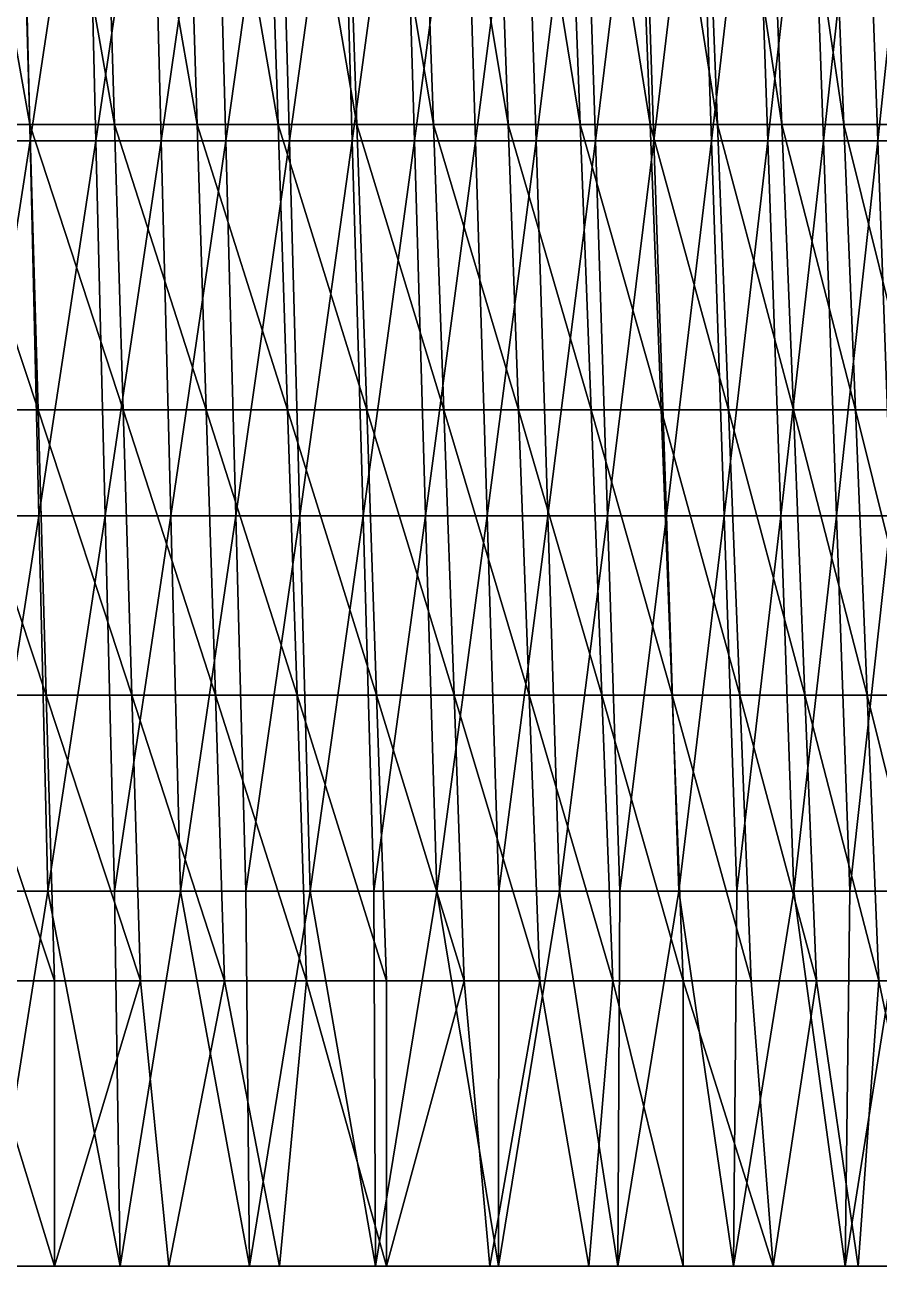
# Model space of a CAD drawing. Extents: x -53 to 3.8, y 0 to 88.2.
# Drawn here: x -14.61 to -8.04, y 0 to 9.55 of the extents above; entities that cross this region are included whole.
import ezdxf

# ---------------------------------------------------------------- set-up
doc = ezdxf.new("R2010")
doc.units = 0

msp = doc.modelspace()

# ---------------------------------------------------------------- linework, layer by layer
for points in [[(-15.3534, 13.1717, 28.9498), (-14.571, 8.78113, 29.4188), (-15.2349, 8.78113, 29.7713)], [(-14.6969, 13.1717, 28.6048), (-14.571, 8.78113, 29.4188), (-15.3534, 13.1717, 28.9498)], [(-13.9203, 8.78113, 29.0426), (-14.6969, 13.1717, 28.6048), (-14.0533, 13.1717, 28.2366)], [(-14.571, 8.78113, 29.4188), (-14.6969, 13.1717, 28.6048), (-13.9203, 8.78113, 29.0426)], [(-13.2834, 8.78113, 28.6433), (-14.0533, 13.1717, 28.2366), (-13.4231, 13.1717, 27.8457)], [(-13.9203, 8.78113, 29.0426), (-14.0533, 13.1717, 28.2366), (-13.2834, 8.78113, 28.6433)], [(-12.6613, 8.78113, 28.2214), (-13.4231, 13.1717, 27.8457), (-12.8072, 13.1717, 27.4326)], [(-13.2834, 8.78113, 28.6433), (-13.4231, 13.1717, 27.8457), (-12.6613, 8.78113, 28.2214)], [(-12.8072, 13.1717, 27.4326), (-12.0547, 8.78113, 27.7776), (-12.6613, 8.78113, 28.2214)], [(-12.2064, 13.1717, 26.998), (-12.0547, 8.78113, 27.7776), (-12.8072, 13.1717, 27.4326)], [(-12.2064, 13.1717, 26.998), (-11.4643, 8.78113, 27.3124), (-12.0547, 8.78113, 27.7776)], [(-11.6214, 13.1717, 26.5425), (-11.4643, 8.78113, 27.3124), (-12.2064, 13.1717, 26.998)], [(-10.891, 8.78113, 26.8265), (-11.6214, 13.1717, 26.5425), (-11.0529, 13.1717, 26.0666)], [(-11.4643, 8.78113, 27.3124), (-11.6214, 13.1717, 26.5425), (-10.891, 8.78113, 26.8265)], [(-10.3354, 8.78113, 26.3205), (-11.0529, 13.1717, 26.0666), (-10.5018, 13.1717, 25.5709)], [(-10.891, 8.78113, 26.8265), (-11.0529, 13.1717, 26.0666), (-10.3354, 8.78113, 26.3205)], [(-9.79845, 8.78113, 25.7949), (-10.5018, 13.1717, 25.5709), (-9.96864, 13.1717, 25.056)], [(-10.3354, 8.78113, 26.3205), (-10.5018, 13.1717, 25.5709), (-9.79845, 8.78113, 25.7949)], [(-9.96864, 13.1717, 25.056), (-9.28082, 8.78113, 25.2504), (-9.79845, 8.78113, 25.7949)], [(-9.45433, 13.1717, 24.5225), (-9.28082, 8.78113, 25.2504), (-9.96864, 13.1717, 25.056)], [(-9.45433, 13.1717, 24.5225), (-8.78331, 8.78113, 24.6875), (-9.28082, 8.78113, 25.2504)], [(-8.95959, 13.1717, 23.9708), (-8.78331, 8.78113, 24.6875), (-9.45433, 13.1717, 24.5225)], [(-8.95959, 13.1717, 23.9708), (-8.3067, 8.78113, 24.1069), (-8.78331, 8.78113, 24.6875)], [(-8.48517, 13.1717, 23.4017), (-8.3067, 8.78113, 24.1069), (-8.95959, 13.1717, 23.9708)], [(-7.85175, 8.78113, 23.5091), (-8.48517, 13.1717, 23.4017), (-8.03181, 13.1717, 22.8157)], [(-8.3067, 8.78113, 24.1069), (-8.48517, 13.1717, 23.4017), (-7.85175, 8.78113, 23.5091)], [(-14.6379, 11.5406, 33.3622), (-15.0819, 8.65545, 34.1291), (-14.5697, 8.65545, 33.909)], [(-14.6379, 11.5406, 33.3622), (-14.5697, 8.65545, 33.909), (-14.1339, 11.5406, 33.1333)], [(-14.1339, 11.5406, 33.1333), (-14.5697, 8.65545, 33.909), (-14.0625, 8.65545, 33.6775)], [(-14.0625, 8.65545, 33.6775), (-13.6352, 11.5406, 32.8933), (-14.1339, 11.5406, 33.1333)], [(-13.5607, 8.65545, 33.4348), (-13.6352, 11.5406, 32.8933), (-14.0625, 8.65545, 33.6775)], [(-13.5607, 8.65545, 33.4348), (-13.142, 11.5406, 32.6422), (-13.6352, 11.5406, 32.8933)], [(-13.0645, 8.65545, 33.1808), (-13.142, 11.5406, 32.6422), (-13.5607, 8.65545, 33.4348)], [(-13.142, 11.5406, 32.6422), (-13.0645, 8.65545, 33.1808), (-12.6545, 11.5406, 32.3802)], [(-12.6545, 11.5406, 32.3802), (-13.0645, 8.65545, 33.1808), (-12.5741, 8.65545, 32.9157)], [(-12.6545, 11.5406, 32.3802), (-12.5741, 8.65545, 32.9157), (-12.1731, 11.5406, 32.1072)], [(-12.1731, 11.5406, 32.1072), (-12.5741, 8.65545, 32.9157), (-12.0899, 8.65545, 32.6396)], [(-12.0899, 8.65545, 32.6396), (-11.6979, 11.5406, 31.8235), (-12.1731, 11.5406, 32.1072)], [(-11.612, 8.65545, 32.3526), (-11.6979, 11.5406, 31.8235), (-12.0899, 8.65545, 32.6396)], [(-11.612, 8.65545, 32.3526), (-11.2293, 11.5406, 31.5291), (-11.6979, 11.5406, 31.8235)], [(-11.1408, 8.65545, 32.0549), (-11.2293, 11.5406, 31.5291), (-11.612, 8.65545, 32.3526)], [(-11.2293, 11.5406, 31.5291), (-11.1408, 8.65545, 32.0549), (-10.7674, 11.5406, 31.2243)], [(-10.7674, 11.5406, 31.2243), (-11.1408, 8.65545, 32.0549), (-10.6764, 8.65545, 31.7466)], [(-10.7674, 11.5406, 31.2243), (-10.6764, 8.65545, 31.7466), (-10.3125, 11.5406, 30.9092)], [(-10.3125, 11.5406, 30.9092), (-10.6764, 8.65545, 31.7466), (-10.2191, 8.65545, 31.4279)], [(-10.2191, 8.65545, 31.4279), (-9.86475, 11.5406, 30.5841), (-10.3125, 11.5406, 30.9092)], [(-9.76902, 8.65545, 31.0991), (-9.86475, 11.5406, 30.5841), (-10.2191, 8.65545, 31.4279)], [(-9.76902, 8.65545, 31.0991), (-9.42436, 11.5406, 30.249), (-9.86475, 11.5406, 30.5841)], [(-9.32647, 8.65545, 30.7603), (-9.42436, 11.5406, 30.249), (-9.76902, 8.65545, 31.0991)], [(-9.32647, 8.65545, 30.7603), (-8.99157, 11.5406, 29.9043), (-9.42436, 11.5406, 30.249)], [(-8.89161, 8.65545, 30.4116), (-8.99157, 11.5406, 29.9043), (-9.32647, 8.65545, 30.7603)], [(-8.89161, 8.65545, 30.4116), (-8.56657, 11.5406, 29.5499), (-8.99157, 11.5406, 29.9043)], [(-8.46469, 8.65545, 30.0533), (-8.56657, 11.5406, 29.5499), (-8.89161, 8.65545, 30.4116)], [(-8.46469, 8.65545, 30.0533), (-8.14959, 11.5406, 29.1863), (-8.56657, 11.5406, 29.5499)], [(-8.04589, 8.65545, 29.6856), (-8.14959, 11.5406, 29.1863), (-8.46469, 8.65545, 30.0533)], [(-8.04589, 8.65545, 29.6856), (-7.74082, 11.5406, 28.8134), (-8.14959, 11.5406, 29.1863)], [(-7.63545, 8.65545, 29.3086), (-7.74082, 11.5406, 28.8134), (-8.04589, 8.65545, 29.6856)], [(-14.508, 6.58584, 29.8258), (-15.1757, 6.58584, 30.182), (-15.2349, 8.78113, 29.7713)], [(-14.571, 8.78113, 29.4188), (-14.508, 6.58584, 29.8258), (-15.2349, 8.78113, 29.7713)], [(-13.8538, 6.58584, 29.4456), (-14.508, 6.58584, 29.8258), (-14.571, 8.78113, 29.4188)], [(-13.9203, 8.78113, 29.0426), (-13.8538, 6.58584, 29.4456), (-14.571, 8.78113, 29.4188)], [(-13.2136, 6.58584, 29.0421), (-13.8538, 6.58584, 29.4456), (-13.9203, 8.78113, 29.0426)], [(-13.2834, 8.78113, 28.6433), (-13.2136, 6.58584, 29.0421), (-13.9203, 8.78113, 29.0426)], [(-12.5884, 6.58584, 28.6158), (-13.2136, 6.58584, 29.0421), (-13.2834, 8.78113, 28.6433)], [(-12.6613, 8.78113, 28.2214), (-12.5884, 6.58584, 28.6158), (-13.2834, 8.78113, 28.6433)], [(-11.9788, 6.58584, 28.1674), (-12.5884, 6.58584, 28.6158), (-12.6613, 8.78113, 28.2214)], [(-12.0547, 8.78113, 27.7776), (-11.9788, 6.58584, 28.1674), (-12.6613, 8.78113, 28.2214)], [(-11.3858, 6.58584, 27.6974), (-11.9788, 6.58584, 28.1674), (-12.0547, 8.78113, 27.7776)], [(-11.4643, 8.78113, 27.3124), (-11.3858, 6.58584, 27.6974), (-12.0547, 8.78113, 27.7776)], [(-10.81, 6.58584, 27.2065), (-11.3858, 6.58584, 27.6974), (-11.4643, 8.78113, 27.3124)], [(-10.891, 8.78113, 26.8265), (-10.81, 6.58584, 27.2065), (-11.4643, 8.78113, 27.3124)], [(-10.2523, 6.58584, 26.6953), (-10.81, 6.58584, 27.2065), (-10.891, 8.78113, 26.8265)], [(-10.3354, 8.78113, 26.3205), (-10.2523, 6.58584, 26.6953), (-10.891, 8.78113, 26.8265)], [(-9.71335, 6.58584, 26.1644), (-10.2523, 6.58584, 26.6953), (-10.3354, 8.78113, 26.3205)], [(-9.79845, 8.78113, 25.7949), (-9.71335, 6.58584, 26.1644), (-10.3354, 8.78113, 26.3205)], [(-9.19406, 6.58584, 25.6143), (-9.71335, 6.58584, 26.1644), (-9.79845, 8.78113, 25.7949)], [(-9.28082, 8.78113, 25.2504), (-9.19406, 6.58584, 25.6143), (-9.79845, 8.78113, 25.7949)], [(-8.69517, 6.58584, 25.0458), (-9.19406, 6.58584, 25.6143), (-9.28082, 8.78113, 25.2504)], [(-8.78331, 8.78113, 24.6875), (-8.69517, 6.58584, 25.0458), (-9.28082, 8.78113, 25.2504)], [(-8.21746, 6.58584, 24.4594), (-8.69517, 6.58584, 25.0458), (-8.78331, 8.78113, 24.6875)], [(-8.3067, 8.78113, 24.1069), (-8.21746, 6.58584, 24.4594), (-8.78331, 8.78113, 24.6875)], [(-7.76172, 6.58584, 23.8558), (-8.21746, 6.58584, 24.4594), (-8.3067, 8.78113, 24.1069)], [(-7.85175, 8.78113, 23.5091), (-7.76172, 6.58584, 23.8558), (-8.3067, 8.78113, 24.1069)], [(-15.0819, 8.65545, 34.1291), (-15.0169, 5.7703, 34.6785), (-14.5697, 8.65545, 33.909)], [(-14.5697, 8.65545, 33.909), (-15.0169, 5.7703, 34.6785), (-14.5015, 5.7703, 34.4559)], [(-14.5697, 8.65545, 33.909), (-14.5015, 5.7703, 34.4559), (-14.0625, 8.65545, 33.6775)], [(-14.0625, 8.65545, 33.6775), (-14.5015, 5.7703, 34.4559), (-13.9912, 5.7703, 34.2217)], [(-13.9912, 5.7703, 34.2217), (-13.5607, 8.65545, 33.4348), (-14.0625, 8.65545, 33.6775)], [(-13.4863, 5.7703, 33.9762), (-13.5607, 8.65545, 33.4348), (-13.9912, 5.7703, 34.2217)], [(-13.4863, 5.7703, 33.9762), (-13.0645, 8.65545, 33.1808), (-13.5607, 8.65545, 33.4348)], [(-12.987, 5.7703, 33.7193), (-13.0645, 8.65545, 33.1808), (-13.4863, 5.7703, 33.9762)], [(-13.0645, 8.65545, 33.1808), (-12.987, 5.7703, 33.7193), (-12.5741, 8.65545, 32.9157)], [(-12.5741, 8.65545, 32.9157), (-12.987, 5.7703, 33.7193), (-12.4938, 5.7703, 33.4512)], [(-12.5741, 8.65545, 32.9157), (-12.4938, 5.7703, 33.4512), (-12.0899, 8.65545, 32.6396)], [(-12.0899, 8.65545, 32.6396), (-12.4938, 5.7703, 33.4512), (-12.0067, 5.7703, 33.172)], [(-12.0067, 5.7703, 33.172), (-11.612, 8.65545, 32.3526), (-12.0899, 8.65545, 32.6396)], [(-11.5261, 5.7703, 32.8817), (-11.612, 8.65545, 32.3526), (-12.0067, 5.7703, 33.172)], [(-11.5261, 5.7703, 32.8817), (-11.1408, 8.65545, 32.0549), (-11.612, 8.65545, 32.3526)], [(-11.0522, 5.7703, 32.5806), (-11.1408, 8.65545, 32.0549), (-11.5261, 5.7703, 32.8817)], [(-11.1408, 8.65545, 32.0549), (-11.0522, 5.7703, 32.5806), (-10.6764, 8.65545, 31.7466)], [(-10.6764, 8.65545, 31.7466), (-11.0522, 5.7703, 32.5806), (-10.5854, 5.7703, 32.2689)], [(-10.6764, 8.65545, 31.7466), (-10.5854, 5.7703, 32.2689), (-10.2191, 8.65545, 31.4279)], [(-10.2191, 8.65545, 31.4279), (-10.5854, 5.7703, 32.2689), (-10.1256, 5.7703, 31.9466)], [(-10.1256, 5.7703, 31.9466), (-9.76902, 8.65545, 31.0991), (-10.2191, 8.65545, 31.4279)], [(-9.67329, 5.7703, 31.6141), (-9.76902, 8.65545, 31.0991), (-10.1256, 5.7703, 31.9466)], [(-9.67329, 5.7703, 31.6141), (-9.32647, 8.65545, 30.7603), (-9.76902, 8.65545, 31.0991)], [(-9.22856, 5.7703, 31.2715), (-9.32647, 8.65545, 30.7603), (-9.67329, 5.7703, 31.6141)], [(-9.22856, 5.7703, 31.2715), (-8.89161, 8.65545, 30.4116), (-9.32647, 8.65545, 30.7603)], [(-8.79166, 5.7703, 30.919), (-8.89161, 8.65545, 30.4116), (-9.22856, 5.7703, 31.2715)], [(-8.79166, 5.7703, 30.919), (-8.46469, 8.65545, 30.0533), (-8.89161, 8.65545, 30.4116)], [(-8.3628, 5.7703, 30.5567), (-8.46469, 8.65545, 30.0533), (-8.79166, 5.7703, 30.919)], [(-8.3628, 5.7703, 30.5567), (-8.04589, 8.65545, 29.6856), (-8.46469, 8.65545, 30.0533)], [(-7.9422, 5.7703, 30.185), (-8.04589, 8.65545, 29.6856), (-8.3628, 5.7703, 30.5567)], [(-7.9422, 5.7703, 30.185), (-7.63545, 8.65545, 29.3086), (-8.04589, 8.65545, 29.6856)], [(-15.1757, 6.58584, 30.182), (-14.4451, 4.39056, 30.2328), (-15.1164, 4.39056, 30.5928)], [(-14.508, 6.58584, 29.8258), (-14.4451, 4.39056, 30.2328), (-15.1757, 6.58584, 30.182)], [(-14.508, 6.58584, 29.8258), (-13.8538, 6.58584, 29.4456), (-13.7873, 4.39056, 29.8487)], [(-14.4451, 4.39056, 30.2328), (-14.508, 6.58584, 29.8258), (-13.7873, 4.39056, 29.8487)], [(-13.8538, 6.58584, 29.4456), (-13.1438, 4.39056, 29.4409), (-13.7873, 4.39056, 29.8487)], [(-13.2136, 6.58584, 29.0421), (-13.1438, 4.39056, 29.4409), (-13.8538, 6.58584, 29.4456)], [(-13.2136, 6.58584, 29.0421), (-12.5154, 4.39056, 29.0102), (-13.1438, 4.39056, 29.4409)], [(-12.5884, 6.58584, 28.6158), (-12.5154, 4.39056, 29.0102), (-13.2136, 6.58584, 29.0421)], [(-12.5884, 6.58584, 28.6158), (-11.903, 4.39056, 28.5571), (-12.5154, 4.39056, 29.0102)], [(-11.9788, 6.58584, 28.1674), (-11.903, 4.39056, 28.5571), (-12.5884, 6.58584, 28.6158)], [(-11.9788, 6.58584, 28.1674), (-11.3073, 4.39056, 28.0824), (-11.903, 4.39056, 28.5571)], [(-11.3858, 6.58584, 27.6974), (-11.3073, 4.39056, 28.0824), (-11.9788, 6.58584, 28.1674)], [(-11.3858, 6.58584, 27.6974), (-10.729, 4.39056, 27.5865), (-11.3073, 4.39056, 28.0824)], [(-10.81, 6.58584, 27.2065), (-10.729, 4.39056, 27.5865), (-11.3858, 6.58584, 27.6974)], [(-10.81, 6.58584, 27.2065), (-10.1691, 4.39056, 27.0701), (-10.729, 4.39056, 27.5865)], [(-10.2523, 6.58584, 26.6953), (-10.1691, 4.39056, 27.0701), (-10.81, 6.58584, 27.2065)], [(-10.2523, 6.58584, 26.6953), (-9.62826, 4.39056, 26.5338), (-10.1691, 4.39056, 27.0701)], [(-9.71335, 6.58584, 26.1644), (-9.62826, 4.39056, 26.5338), (-10.2523, 6.58584, 26.6953)], [(-9.71335, 6.58584, 26.1644), (-9.10731, 4.39056, 25.9783), (-9.62826, 4.39056, 26.5338)], [(-9.19406, 6.58584, 25.6143), (-9.10731, 4.39056, 25.9783), (-9.71335, 6.58584, 26.1644)], [(-9.19406, 6.58584, 25.6143), (-8.69517, 6.58584, 25.0458), (-8.60703, 4.39056, 25.4042)], [(-9.10731, 4.39056, 25.9783), (-9.19406, 6.58584, 25.6143), (-8.60703, 4.39056, 25.4042)], [(-8.69517, 6.58584, 25.0458), (-8.12823, 4.39056, 24.812), (-8.60703, 4.39056, 25.4042)], [(-8.21746, 6.58584, 24.4594), (-8.12823, 4.39056, 24.812), (-8.69517, 6.58584, 25.0458)], [(-8.21746, 6.58584, 24.4594), (-7.67169, 4.39056, 24.2024), (-8.12823, 4.39056, 24.812)], [(-7.76172, 6.58584, 23.8558), (-7.67169, 4.39056, 24.2024), (-8.21746, 6.58584, 24.4594)], [(-15.0169, 5.7703, 34.6785), (-14.952, 2.88515, 35.2278), (-14.5015, 5.7703, 34.4559)], [(-14.5015, 5.7703, 34.4559), (-14.952, 2.88515, 35.2278), (-14.4333, 2.88515, 35.0027)], [(-14.5015, 5.7703, 34.4559), (-14.4333, 2.88515, 35.0027), (-13.9912, 5.7703, 34.2217)], [(-13.9912, 5.7703, 34.2217), (-14.4333, 2.88515, 35.0027), (-13.9198, 2.88515, 34.7659)], [(-13.9198, 2.88515, 34.7659), (-13.4863, 5.7703, 33.9762), (-13.9912, 5.7703, 34.2217)], [(-13.4118, 2.88515, 34.5176), (-13.4863, 5.7703, 33.9762), (-13.9198, 2.88515, 34.7659)], [(-13.4118, 2.88515, 34.5176), (-12.987, 5.7703, 33.7193), (-13.4863, 5.7703, 33.9762)], [(-12.9096, 2.88515, 34.2578), (-12.987, 5.7703, 33.7193), (-13.4118, 2.88515, 34.5176)], [(-12.987, 5.7703, 33.7193), (-12.9096, 2.88515, 34.2578), (-12.4938, 5.7703, 33.4512)], [(-12.4938, 5.7703, 33.4512), (-12.9096, 2.88515, 34.2578), (-12.4134, 2.88515, 33.9867)], [(-12.4938, 5.7703, 33.4512), (-12.4134, 2.88515, 33.9867), (-12.0067, 5.7703, 33.172)], [(-12.0067, 5.7703, 33.172), (-12.4134, 2.88515, 33.9867), (-11.9235, 2.88515, 33.7043)], [(-11.9235, 2.88515, 33.7043), (-11.5261, 5.7703, 32.8817), (-12.0067, 5.7703, 33.172)], [(-11.4402, 2.88515, 33.4108), (-11.5261, 5.7703, 32.8817), (-11.9235, 2.88515, 33.7043)], [(-11.4402, 2.88515, 33.4108), (-11.0522, 5.7703, 32.5806), (-11.5261, 5.7703, 32.8817)], [(-10.9637, 2.88515, 33.1064), (-11.0522, 5.7703, 32.5806), (-11.4402, 2.88515, 33.4108)], [(-11.0522, 5.7703, 32.5806), (-10.9637, 2.88515, 33.1064), (-10.5854, 5.7703, 32.2689)], [(-10.5854, 5.7703, 32.2689), (-10.9637, 2.88515, 33.1064), (-10.4943, 2.88515, 32.7911)], [(-10.5854, 5.7703, 32.2689), (-10.4943, 2.88515, 32.7911), (-10.1256, 5.7703, 31.9466)], [(-10.1256, 5.7703, 31.9466), (-10.4943, 2.88515, 32.7911), (-10.0322, 2.88515, 32.4653)], [(-10.0322, 2.88515, 32.4653), (-9.67329, 5.7703, 31.6141), (-10.1256, 5.7703, 31.9466)], [(-9.57756, 2.88515, 32.1291), (-9.67329, 5.7703, 31.6141), (-10.0322, 2.88515, 32.4653)], [(-9.57756, 2.88515, 32.1291), (-9.22856, 5.7703, 31.2715), (-9.67329, 5.7703, 31.6141)], [(-9.13066, 2.88515, 31.7828), (-9.22856, 5.7703, 31.2715), (-9.57756, 2.88515, 32.1291)], [(-9.13066, 2.88515, 31.7828), (-8.79166, 5.7703, 30.919), (-9.22856, 5.7703, 31.2715)], [(-8.69171, 2.88515, 31.4264), (-8.79166, 5.7703, 30.919), (-9.13066, 2.88515, 31.7828)], [(-8.69171, 2.88515, 31.4264), (-8.3628, 5.7703, 30.5567), (-8.79166, 5.7703, 30.919)], [(-8.26091, 2.88515, 31.0601), (-8.3628, 5.7703, 30.5567), (-8.69171, 2.88515, 31.4264)], [(-8.26091, 2.88515, 31.0601), (-7.9422, 5.7703, 30.185), (-8.3628, 5.7703, 30.5567)], [(-7.9422, 5.7703, 30.185), (-8.26091, 2.88515, 31.0601), (-7.8385, 2.88515, 30.6843)], [(-15.1164, 4.39056, 30.5928), (-14.3821, 2.19528, 30.6398), (-15.0572, 2.19528, 31.0035)], [(-14.4451, 4.39056, 30.2328), (-14.3821, 2.19528, 30.6398), (-15.1164, 4.39056, 30.5928)], [(-13.7208, 2.19528, 30.2517), (-14.3821, 2.19528, 30.6398), (-14.4451, 4.39056, 30.2328)], [(-13.7208, 2.19528, 30.2517), (-14.4451, 4.39056, 30.2328), (-13.7873, 4.39056, 29.8487)], [(-13.7873, 4.39056, 29.8487), (-13.074, 2.19528, 29.8397), (-13.7208, 2.19528, 30.2517)], [(-13.1438, 4.39056, 29.4409), (-13.074, 2.19528, 29.8397), (-13.7873, 4.39056, 29.8487)], [(-13.1438, 4.39056, 29.4409), (-12.4425, 2.19528, 29.4046), (-13.074, 2.19528, 29.8397)], [(-12.5154, 4.39056, 29.0102), (-12.4425, 2.19528, 29.4046), (-13.1438, 4.39056, 29.4409)], [(-12.5154, 4.39056, 29.0102), (-11.8271, 2.19528, 28.9469), (-12.4425, 2.19528, 29.4046)], [(-11.903, 4.39056, 28.5571), (-11.8271, 2.19528, 28.9469), (-12.5154, 4.39056, 29.0102)], [(-11.903, 4.39056, 28.5571), (-11.2287, 2.19528, 28.4673), (-11.8271, 2.19528, 28.9469)], [(-11.3073, 4.39056, 28.0824), (-11.2287, 2.19528, 28.4673), (-11.903, 4.39056, 28.5571)], [(-11.3073, 4.39056, 28.0824), (-10.6481, 2.19528, 27.9664), (-11.2287, 2.19528, 28.4673)], [(-10.729, 4.39056, 27.5865), (-10.6481, 2.19528, 27.9664), (-11.3073, 4.39056, 28.0824)], [(-10.729, 4.39056, 27.5865), (-10.0859, 2.19528, 27.4449), (-10.6481, 2.19528, 27.9664)], [(-10.1691, 4.39056, 27.0701), (-10.0859, 2.19528, 27.4449), (-10.729, 4.39056, 27.5865)], [(-10.1691, 4.39056, 27.0701), (-9.54316, 2.19528, 26.9033), (-10.0859, 2.19528, 27.4449)], [(-9.62826, 4.39056, 26.5338), (-9.54316, 2.19528, 26.9033), (-10.1691, 4.39056, 27.0701)], [(-9.62826, 4.39056, 26.5338), (-9.02055, 2.19528, 26.3423), (-9.54316, 2.19528, 26.9033)], [(-9.10731, 4.39056, 25.9783), (-9.02055, 2.19528, 26.3423), (-9.62826, 4.39056, 26.5338)], [(-8.51889, 2.19528, 25.7625), (-9.02055, 2.19528, 26.3423), (-9.10731, 4.39056, 25.9783)], [(-8.51889, 2.19528, 25.7625), (-9.10731, 4.39056, 25.9783), (-8.60703, 4.39056, 25.4042)], [(-8.60703, 4.39056, 25.4042), (-8.03899, 2.19528, 25.1646), (-8.51889, 2.19528, 25.7625)], [(-8.12823, 4.39056, 24.812), (-8.03899, 2.19528, 25.1646), (-8.60703, 4.39056, 25.4042)], [(-8.12823, 4.39056, 24.812), (-7.58166, 2.19528, 24.5491), (-8.03899, 2.19528, 25.1646)], [(-7.67169, 4.39056, 24.2024), (-7.58166, 2.19528, 24.5491), (-8.12823, 4.39056, 24.812)], [(-14.952, 2.88515, 35.2278), (-14.8916, 0, 35.7804), (-14.4333, 2.88515, 35.0027)], [(-14.4333, 2.88515, 35.0027), (-14.8916, 0, 35.7804), (-13.8761, 0, 35.3242)], [(-14.4333, 2.88515, 35.0027), (-13.8761, 0, 35.3242), (-13.9198, 2.88515, 34.7659)], [(-13.9198, 2.88515, 34.7659), (-13.8761, 0, 35.3242), (-13.4118, 2.88515, 34.5176)], [(-13.8761, 0, 35.3242), (-12.8819, 0, 34.8233), (-13.4118, 2.88515, 34.5176)], [(-13.4118, 2.88515, 34.5176), (-12.8819, 0, 34.8233), (-12.9096, 2.88515, 34.2578)], [(-12.9096, 2.88515, 34.2578), (-12.8819, 0, 34.8233), (-12.4134, 2.88515, 33.9867)], [(-12.4134, 2.88515, 33.9867), (-12.8819, 0, 34.8233), (-11.911, 0, 34.2786)], [(-12.4134, 2.88515, 33.9867), (-11.911, 0, 34.2786), (-11.9235, 2.88515, 33.7043)], [(-11.9235, 2.88515, 33.7043), (-11.911, 0, 34.2786), (-11.4402, 2.88515, 33.4108)], [(-11.911, 0, 34.2786), (-10.9653, 0, 33.6913), (-11.4402, 2.88515, 33.4108)], [(-11.4402, 2.88515, 33.4108), (-10.9653, 0, 33.6913), (-10.9637, 2.88515, 33.1064)], [(-10.4943, 2.88515, 32.7911), (-10.9653, 0, 33.6913), (-10.0466, 0, 33.0624)], [(-10.9637, 2.88515, 33.1064), (-10.9653, 0, 33.6913), (-10.4943, 2.88515, 32.7911)], [(-10.4943, 2.88515, 32.7911), (-10.0466, 0, 33.0624), (-10.0322, 2.88515, 32.4653)], [(-10.0466, 0, 33.0624), (-9.15692, 0, 32.3932), (-9.57756, 2.88515, 32.1291)], [(-10.0322, 2.88515, 32.4653), (-10.0466, 0, 33.0624), (-9.57756, 2.88515, 32.1291)], [(-9.57756, 2.88515, 32.1291), (-9.15692, 0, 32.3932), (-9.13066, 2.88515, 31.7828)], [(-9.15692, 0, 32.3932), (-8.69171, 2.88515, 31.4264), (-9.13066, 2.88515, 31.7828)], [(-8.29788, 0, 31.6851), (-8.69171, 2.88515, 31.4264), (-9.15692, 0, 32.3932)], [(-8.26091, 2.88515, 31.0601), (-8.69171, 2.88515, 31.4264), (-8.29788, 0, 31.6851)], [(-7.8385, 2.88515, 30.6843), (-8.26091, 2.88515, 31.0601), (-8.29788, 0, 31.6851)], [(-8.29788, 0, 31.6851), (-7.47121, 0, 30.9395), (-7.8385, 2.88515, 30.6843)], [(-15.0572, 2.19528, 31.0035), (-14.3807, 0, 31.0848), (-15.2833, 0, 31.5608)], [(-14.3821, 2.19528, 30.6398), (-14.3807, 0, 31.0848), (-15.0572, 2.19528, 31.0035)], [(-13.7208, 2.19528, 30.2517), (-14.3807, 0, 31.0848), (-14.3821, 2.19528, 30.6398)], [(-13.5023, 0, 30.5655), (-14.3807, 0, 31.0848), (-13.7208, 2.19528, 30.2517)], [(-13.074, 2.19528, 29.8397), (-13.5023, 0, 30.5655), (-13.7208, 2.19528, 30.2517)], [(-12.6502, 0, 30.0042), (-13.5023, 0, 30.5655), (-13.074, 2.19528, 29.8397)], [(-12.4425, 2.19528, 29.4046), (-12.6502, 0, 30.0042), (-13.074, 2.19528, 29.8397)], [(-11.8263, 0, 29.4021), (-12.6502, 0, 30.0042), (-12.4425, 2.19528, 29.4046)], [(-11.8271, 2.19528, 28.9469), (-11.8263, 0, 29.4021), (-12.4425, 2.19528, 29.4046)], [(-11.2287, 2.19528, 28.4673), (-11.8263, 0, 29.4021), (-11.8271, 2.19528, 28.9469)], [(-11.2287, 2.19528, 28.4673), (-11.0326, 0, 28.7607), (-11.8263, 0, 29.4021)], [(-10.6481, 2.19528, 27.9664), (-11.0326, 0, 28.7607), (-11.2287, 2.19528, 28.4673)], [(-10.6481, 2.19528, 27.9664), (-10.2711, 0, 28.0816), (-11.0326, 0, 28.7607)], [(-10.0859, 2.19528, 27.4449), (-10.2711, 0, 28.0816), (-10.6481, 2.19528, 27.9664)], [(-10.0859, 2.19528, 27.4449), (-9.54341, 0, 27.3662), (-10.2711, 0, 28.0816)], [(-9.54316, 2.19528, 26.9033), (-9.54341, 0, 27.3662), (-10.0859, 2.19528, 27.4449)], [(-9.54316, 2.19528, 26.9033), (-8.85135, 0, 26.6163), (-9.54341, 0, 27.3662)], [(-9.02055, 2.19528, 26.3423), (-8.85135, 0, 26.6163), (-9.54316, 2.19528, 26.9033)], [(-8.51889, 2.19528, 25.7625), (-8.85135, 0, 26.6163), (-9.02055, 2.19528, 26.3423)], [(-8.19654, 0, 25.8337), (-8.85135, 0, 26.6163), (-8.51889, 2.19528, 25.7625)], [(-8.03899, 2.19528, 25.1646), (-8.19654, 0, 25.8337), (-8.51889, 2.19528, 25.7625)], [(-7.58051, 0, 25.0202), (-8.19654, 0, 25.8337), (-8.03899, 2.19528, 25.1646)], [(-7.58166, 2.19528, 24.5491), (-7.58051, 0, 25.0202), (-8.03899, 2.19528, 25.1646)], [(-13.8761, 0, 35.3242), (-14.8916, 0, 35.7804), (-18.1147, 0, 32.7184)], [(-17.1525, 0, 32.3785), (-13.8761, 0, 35.3242), (-18.1147, 0, 32.7184)], [(-12.8819, 0, 34.8233), (-13.8761, 0, 35.3242), (-17.1525, 0, 32.3785)], [(-16.208, 0, 31.9924), (-12.8819, 0, 34.8233), (-17.1525, 0, 32.3785)], [(-11.911, 0, 34.2786), (-12.8819, 0, 34.8233), (-16.208, 0, 31.9924)], [(-15.2833, 0, 31.5608), (-11.911, 0, 34.2786), (-16.208, 0, 31.9924)], [(-10.9653, 0, 33.6913), (-11.911, 0, 34.2786), (-15.2833, 0, 31.5608)], [(-14.3807, 0, 31.0848), (-10.9653, 0, 33.6913), (-15.2833, 0, 31.5608)], [(-10.0466, 0, 33.0624), (-10.9653, 0, 33.6913), (-14.3807, 0, 31.0848)], [(-13.5023, 0, 30.5655), (-10.0466, 0, 33.0624), (-14.3807, 0, 31.0848)], [(-9.15692, 0, 32.3932), (-10.0466, 0, 33.0624), (-13.5023, 0, 30.5655)], [(-12.6502, 0, 30.0042), (-9.15692, 0, 32.3932), (-13.5023, 0, 30.5655)], [(-8.29788, 0, 31.6851), (-9.15692, 0, 32.3932), (-12.6502, 0, 30.0042)], [(-11.8263, 0, 29.4021), (-8.29788, 0, 31.6851), (-12.6502, 0, 30.0042)], [(-7.47121, 0, 30.9395), (-8.29788, 0, 31.6851), (-11.8263, 0, 29.4021)], [(-11.0326, 0, 28.7607), (-7.47121, 0, 30.9395), (-11.8263, 0, 29.4021)], [(-6.67856, 0, 30.1578), (-7.47121, 0, 30.9395), (-11.0326, 0, 28.7607)], [(-10.2711, 0, 28.0816), (-6.67856, 0, 30.1578), (-11.0326, 0, 28.7607)], [(-5.9215, 0, 29.3415), (-6.67856, 0, 30.1578), (-10.2711, 0, 28.0816)], [(-9.54341, 0, 27.3662), (-5.9215, 0, 29.3415), (-10.2711, 0, 28.0816)], [(-5.20153, 0, 28.4924), (-5.9215, 0, 29.3415), (-9.54341, 0, 27.3662)], [(-8.85135, 0, 26.6163), (-5.20153, 0, 28.4924), (-9.54341, 0, 27.3662)], [(-4.52007, 0, 27.6121), (-5.20153, 0, 28.4924), (-8.85135, 0, 26.6163)], [(-8.19654, 0, 25.8337), (-4.52007, 0, 27.6121), (-8.85135, 0, 26.6163)], [(-3.87848, 0, 26.7023), (-4.52007, 0, 27.6121), (-8.19654, 0, 25.8337)], [(-7.58051, 0, 25.0202), (-3.87848, 0, 26.7023), (-8.19654, 0, 25.8337)]]:
    msp.add_3dface(points)

doc.saveas('drawing.dxf')
